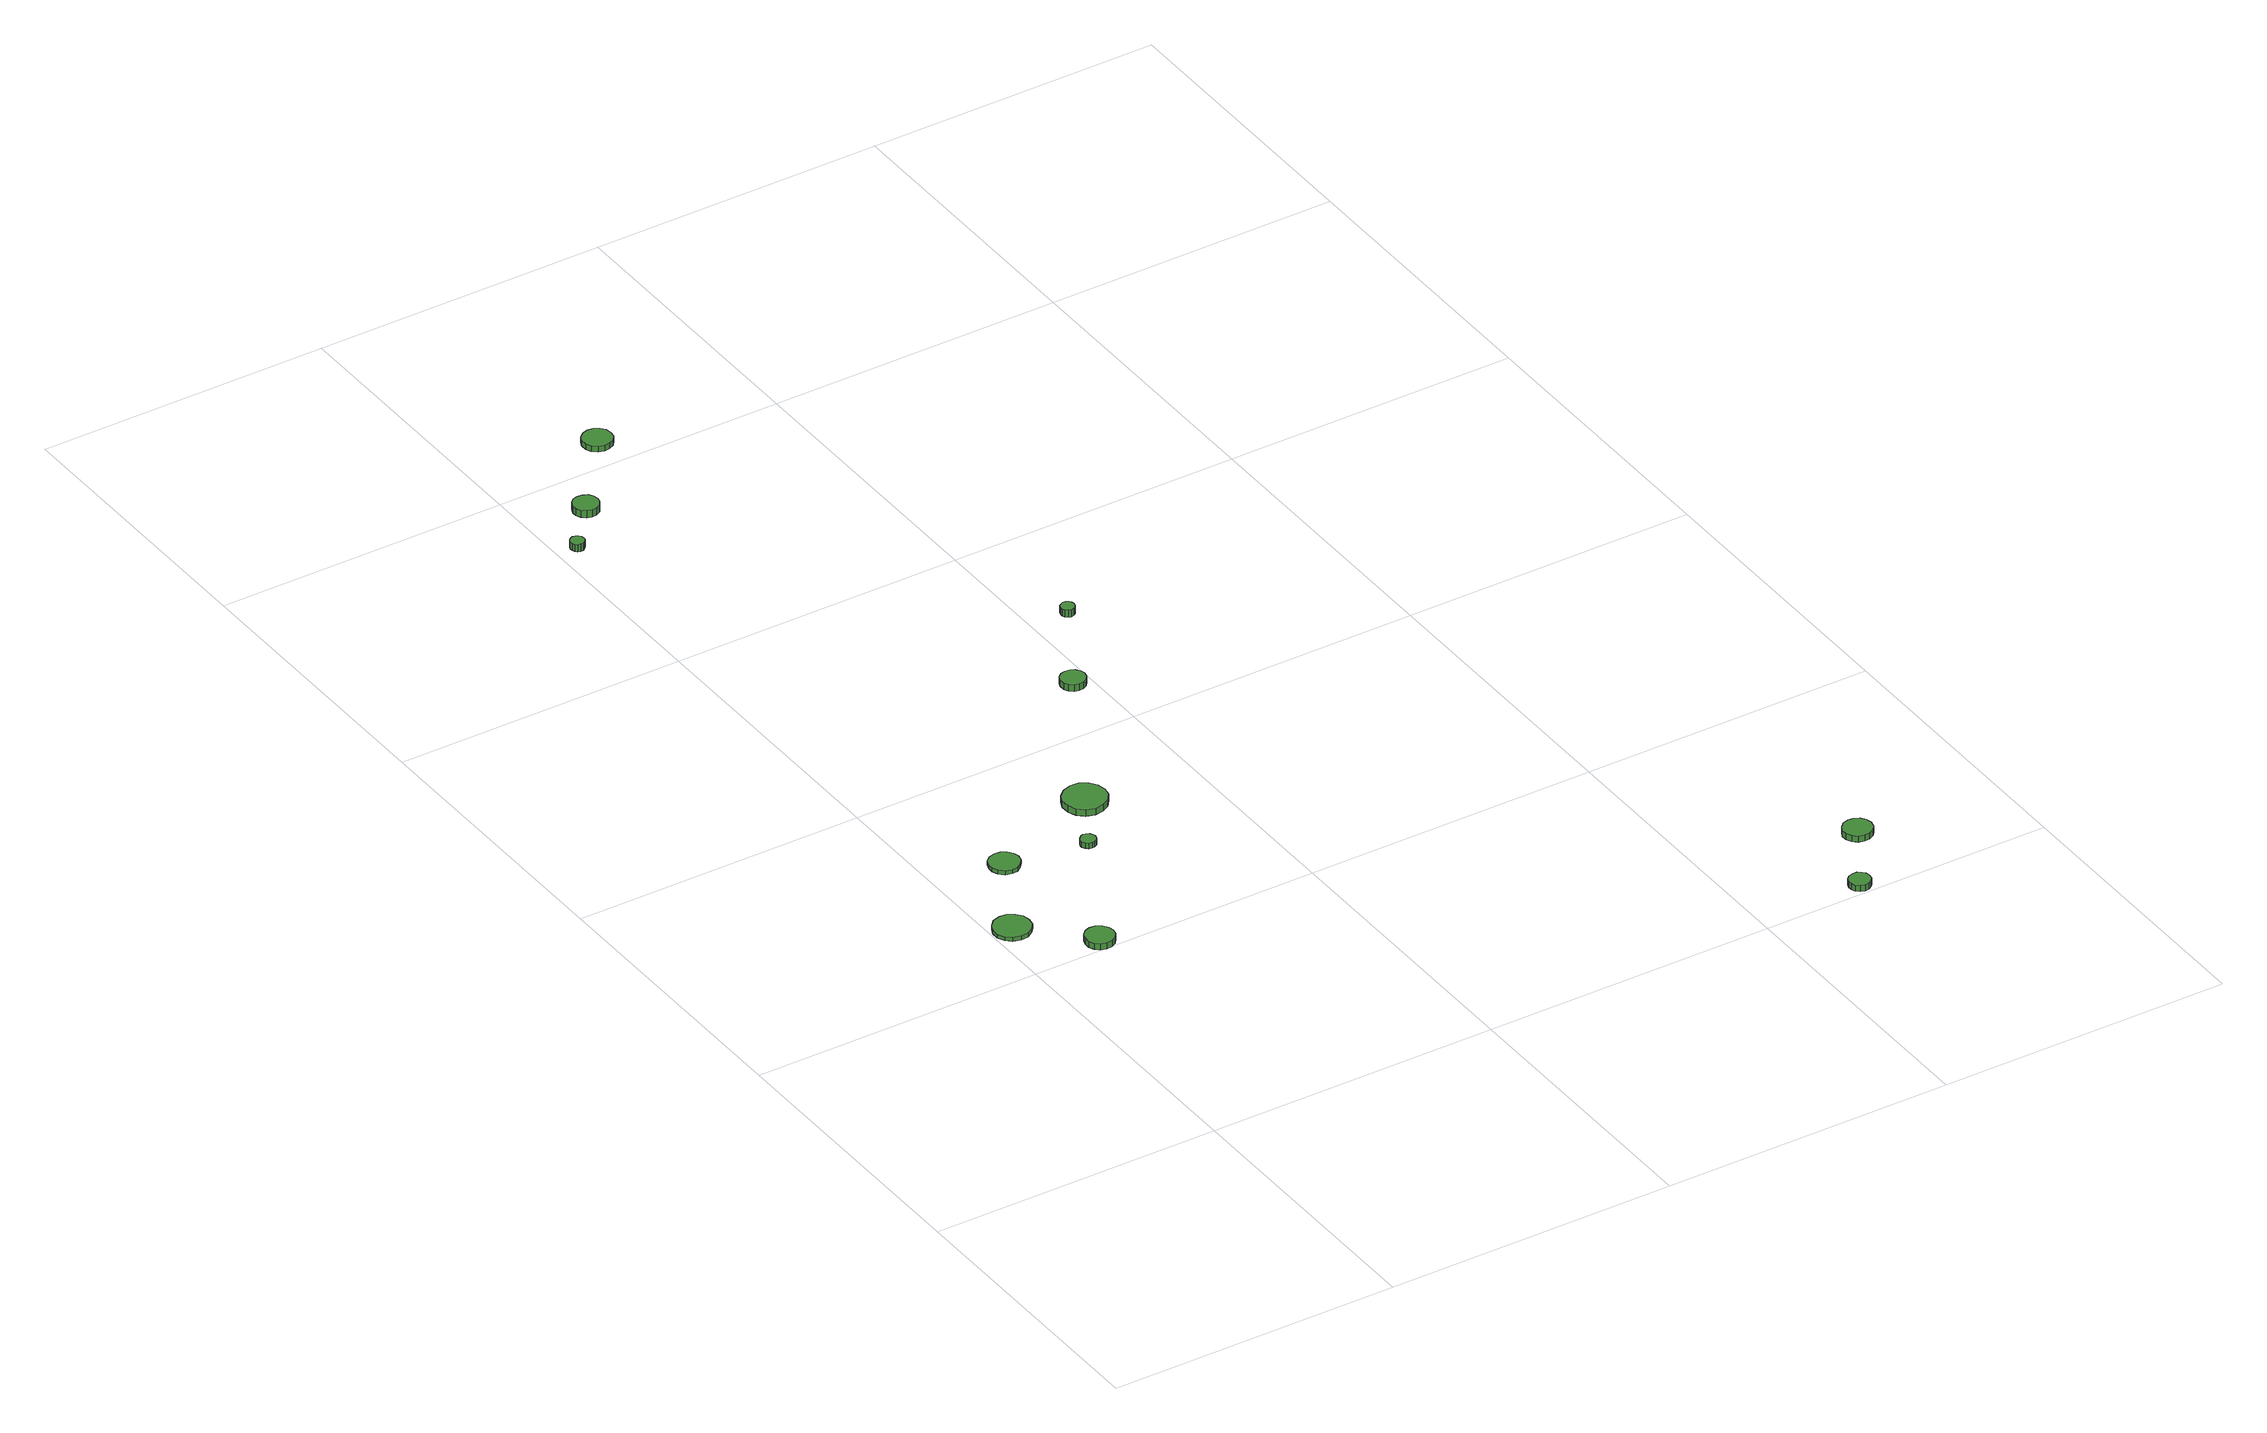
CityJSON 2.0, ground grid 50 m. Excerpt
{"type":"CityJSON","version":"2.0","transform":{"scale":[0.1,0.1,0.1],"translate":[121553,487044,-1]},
"CityObjects":{
"tree1":{"type":"SolitaryVegetationObject","attributes":{"function":"something"},"geometry":[{"type":"MultiSurface","lod":"1","boundaries":[[[0,1,2,3,4,5,6,7,8,9,10,11,12,13,14]],[[15,16,17,18,19,20,21,22,23,24,25,26,27,28,29]],[[0,29,28,1]],[[1,28,27,2]],[[2,27,26,3]],[[3,26,25,4]],[[4,25,24,5]],[[5,24,23,6]],[[6,23,22,7]],[[7,22,21,8]],[[8,21,20,9]],[[9,20,19,10]],[[10,19,18,11]],[[11,18,17,12]],[[12,17,16,13]],[[13,16,15,14]],[[14,15,29,0]]]}]},
"tree2":{"type":"SolitaryVegetationObject","attributes":{"function":"something"},"geometry":[{"type":"MultiSurface","lod":"1","boundaries":[[[30,31,32,33,34,35,36,37,38,39,40,41,42,43,44]],[[45,46,47,48,49,50,51,52,53,54,55,56,57,58,59]],[[30,59,58,31]],[[31,58,57,32]],[[32,57,56,33]],[[33,56,55,34]],[[34,55,54,35]],[[35,54,53,36]],[[36,53,52,37]],[[37,52,51,38]],[[38,51,50,39]],[[39,50,49,40]],[[40,49,48,41]],[[41,48,47,42]],[[42,47,46,43]],[[43,46,45,44]],[[44,45,59,30]]]}]},
"tree3":{"type":"SolitaryVegetationObject","attributes":{"function":"something"},"geometry":[{"type":"MultiSurface","lod":"1","boundaries":[[[60,61,62,63,64,65,66,67,68,69,70,71,72,73,74]],[[75,76,77,78,79,80,81,82,83,84,85,86,87,88,89]],[[60,89,88,61]],[[61,88,87,62]],[[62,87,86,63]],[[63,86,85,64]],[[64,85,84,65]],[[65,84,83,66]],[[66,83,82,67]],[[67,82,81,68]],[[68,81,80,69]],[[69,80,79,70]],[[70,79,78,71]],[[71,78,77,72]],[[72,77,76,73]],[[73,76,75,74]],[[74,75,89,60]]]}]},
"tree4":{"type":"SolitaryVegetationObject","attributes":{"function":"something"},"geometry":[{"type":"MultiSurface","lod":"1","boundaries":[[[90,91,92,93,94,95,96,97,98,99,100,101,102,103,104]],[[105,106,107,108,109,110,111,112,113,114,115,116,117,118,119]],[[90,119,118,91]],[[91,118,117,92]],[[92,117,116,93]],[[93,116,115,94]],[[94,115,114,95]],[[95,114,113,96]],[[96,113,112,97]],[[97,112,111,98]],[[98,111,110,99]],[[99,110,109,100]],[[100,109,108,101]],[[101,108,107,102]],[[102,107,106,103]],[[103,106,105,104]],[[104,105,119,90]]]}]},
"tree5":{"type":"SolitaryVegetationObject","attributes":{"function":"something"},"geometry":[{"type":"MultiSurface","lod":"1","boundaries":[[[120,121,122,123,124,125,126,127,128,129,130,131,132,133,134]],[[135,136,137,138,139,140,141,142,143,144,145,146,147,148,149]],[[120,149,148,121]],[[121,148,147,122]],[[122,147,146,123]],[[123,146,145,124]],[[124,145,144,125]],[[125,144,143,126]],[[126,143,142,127]],[[127,142,141,128]],[[128,141,140,129]],[[129,140,139,130]],[[130,139,138,131]],[[131,138,137,132]],[[132,137,136,133]],[[133,136,135,134]],[[134,135,149,120]]]}]},
"tree6":{"type":"SolitaryVegetationObject","attributes":{"function":"something"},"geometry":[{"type":"MultiSurface","lod":"1","boundaries":[[[150,151,152,153,154,155,156,157,158,159,160,161,162,163,164]],[[165,166,167,168,169,170,171,172,173,174,175,176,177,178,179]],[[150,179,178,151]],[[151,178,177,152]],[[152,177,176,153]],[[153,176,175,154]],[[154,175,174,155]],[[155,174,173,156]],[[156,173,172,157]],[[157,172,171,158]],[[158,171,170,159]],[[159,170,169,160]],[[160,169,168,161]],[[161,168,167,162]],[[162,167,166,163]],[[163,166,165,164]],[[164,165,179,150]]]}]},
"tree7":{"type":"SolitaryVegetationObject","attributes":{"function":"something"},"geometry":[{"type":"MultiSurface","lod":"1","boundaries":[[[180,181,182,183,184,185,186,187,188,189,190,191,192,193,194]],[[195,196,197,198,199,200,201,202,203,204,205,206,207,208,209]],[[180,209,208,181]],[[181,208,207,182]],[[182,207,206,183]],[[183,206,205,184]],[[184,205,204,185]],[[185,204,203,186]],[[186,203,202,187]],[[187,202,201,188]],[[188,201,200,189]],[[189,200,199,190]],[[190,199,198,191]],[[191,198,197,192]],[[192,197,196,193]],[[193,196,195,194]],[[194,195,209,180]]]}]},
"tree8":{"type":"SolitaryVegetationObject","attributes":{"function":"something"},"geometry":[{"type":"MultiSurface","lod":"1","boundaries":[[[210,211,212,213,214,215,216,217,218,219,220,221,222,223,224]],[[225,226,227,228,229,230,231,232,233,234,235,236,237,238,239]],[[210,239,238,211]],[[211,238,237,212]],[[212,237,236,213]],[[213,236,235,214]],[[214,235,234,215]],[[215,234,233,216]],[[216,233,232,217]],[[217,232,231,218]],[[218,231,230,219]],[[219,230,229,220]],[[220,229,228,221]],[[221,228,227,222]],[[222,227,226,223]],[[223,226,225,224]],[[224,225,239,210]]]}]},
"tree9":{"type":"SolitaryVegetationObject","attributes":{"function":"something"},"geometry":[{"type":"MultiSurface","lod":"1","boundaries":[[[240,241,242,243,244,245,246,247,248,249,250,251,252,253,254]],[[255,256,257,258,259,260,261,262,263,264,265,266,267,268,269]],[[240,269,268,241]],[[241,268,267,242]],[[242,267,266,243]],[[243,266,265,244]],[[244,265,264,245]],[[245,264,263,246]],[[246,263,262,247]],[[247,262,261,248]],[[248,261,260,249]],[[249,260,259,250]],[[250,259,258,251]],[[251,258,257,252]],[[252,257,256,253]],[[253,256,255,254]],[[254,255,269,240]]]}]},
"tree10":{"type":"SolitaryVegetationObject","attributes":{"function":"something"},"geometry":[{"type":"MultiSurface","lod":"1","boundaries":[[[270,271,272,273,274,275,276,277,278,279,280,281,282,283,284]],[[285,286,287,288,289,290,291,292,293,294,295,296,297,298,299]],[[270,299,298,271]],[[271,298,297,272]],[[272,297,296,273]],[[273,296,295,274]],[[274,295,294,275]],[[275,294,293,276]],[[276,293,292,277]],[[277,292,291,278]],[[278,291,290,279]],[[279,290,289,280]],[[280,289,288,281]],[[281,288,287,282]],[[282,287,286,283]],[[283,286,285,284]],[[284,285,299,270]]]}]},
"tree11":{"type":"SolitaryVegetationObject","attributes":{"function":"something"},"geometry":[{"type":"MultiSurface","lod":"1","boundaries":[[[300,301,302,303,304,305,306,307,308,309,310,311,312,313,314]],[[315,316,317,318,319,320,321,322,323,324,325,326,327,328,329]],[[300,329,328,301]],[[301,328,327,302]],[[302,327,326,303]],[[303,326,325,304]],[[304,325,324,305]],[[305,324,323,306]],[[306,323,322,307]],[[307,322,321,308]],[[308,321,320,309]],[[309,320,319,310]],[[310,319,318,311]],[[311,318,317,312]],[[312,317,316,313]],[[313,316,315,314]],[[314,315,329,300]]]}]},
"tree12":{"type":"SolitaryVegetationObject","attributes":{"function":"something"},"geometry":[{"type":"MultiSurface","lod":"1","boundaries":[[[330,331,332,333,334,335,336,337,338,339,340,341,342,343,344]],[[345,346,347,348,349,350,351,352,353,354,355,356,357,358,359]],[[330,359,358,331]],[[331,358,357,332]],[[332,357,356,333]],[[333,356,355,334]],[[334,355,354,335]],[[335,354,353,336]],[[336,353,352,337]],[[337,352,351,338]],[[338,351,350,339]],[[339,350,349,340]],[[340,349,348,341]],[[341,348,347,342]],[[342,347,346,343]],[[343,346,345,344]],[[344,345,359,330]]]}]}
},
"vertices":[
[66,620,13],[64,633,13],[56,643,13],[45,650,13],[32,651,13],[19,647,13],[10,638,13],[4,626,13],[4,613,13],[10,601,13],[19,593,13],[32,589,13],[45,590,13],[56,597,13],[64,607,13],[64,607,6],[56,597,6],[45,590,6],[32,589,6],[19,593,6],[10,601,6],[4,613,6],[4,626,6],[10,638,6],[19,647,6],[32,651,6],[45,650,6],[56,643,6],[64,633,6],[66,620,6],
[155,522,17],[153,532,17],[147,541,17],[138,546,17],[128,547,17],[118,544,17],[111,537,17],[107,527,17],[107,517,17],[111,508,17],[118,501,17],[128,498,17],[138,499,17],[147,504,17],[153,512,17],[153,512,6],[147,504,6],[138,499,6],[128,498,6],[118,501,6],[111,508,6],[107,517,6],[107,527,6],[111,537,6],[118,544,6],[128,547,6],[138,546,6],[147,541,6],[153,532,6],[155,522,6],
[145,772,13],[143,782,13],[136,791,13],[127,796,13],[117,797,13],[106,794,13],[98,787,13],[94,777,13],[94,766,13],[98,757,13],[106,749,13],[117,746,13],[127,747,13],[136,753,13],[143,761,13],[143,761,6],[136,753,6],[127,747,6],[117,746,6],[106,749,6],[98,757,6],[94,766,6],[94,777,6],[98,787,6],[106,794,6],[117,797,6],[127,796,6],[136,791,6],[143,782,6],[145,772,6],
[270,751,16],[269,756,16],[266,760,16],[261,763,16],[256,764,16],[251,762,16],[247,758,16],[244,753,16],[244,748,16],[247,743,16],[251,739,16],[256,738,16],[261,738,16],[266,741,16],[269,745,16],[269,745,6],[266,741,6],[261,738,6],[256,738,6],[251,739,6],[247,743,6],[244,748,6],[244,753,6],[247,758,6],[251,762,6],[256,764,6],[261,763,6],[266,760,6],[269,756,6],[270,751,6],
[349,846,18],[346,861,18],[337,873,18],[324,881,18],[309,882,18],[294,877,18],[283,867,18],[277,854,18],[277,839,18],[283,825,18],[294,815,18],[309,810,18],[324,812,18],[337,819,18],[346,831,18],[346,831,6],[337,819,6],[324,812,6],[309,810,6],[294,815,6],[283,825,6],[277,839,6],[277,854,6],[283,867,6],[294,877,6],[309,882,6],[324,881,6],[337,873,6],[346,861,6],[349,846,6],
[44,1833,25],[43,1838,25],[40,1842,25],[36,1844,25],[31,1845,25],[26,1843,25],[23,1840,25],[21,1835,25],[21,1830,25],[23,1826,25],[26,1822,25],[31,1821,25],[36,1821,25],[40,1824,25],[43,1828,25],[43,1828,12],[40,1824,12],[36,1821,12],[31,1821,12],[26,1822,12],[23,1826,12],[21,1830,12],[21,1835,12],[23,1840,12],[26,1843,12],[31,1845,12],[36,1844,12],[40,1842,12],[43,1838,12],[44,1833,12],
[124,1918,19],[122,1927,19],[117,1934,19],[109,1938,19],[100,1939,19],[92,1937,19],[85,1931,19],[81,1922,19],[81,1913,19],[85,1905,19],[92,1899,19],[100,1896,19],[109,1897,19],[117,1902,19],[122,1909,19],[122,1909,6],[117,1902,6],[109,1897,6],[100,1896,6],[92,1899,6],[85,1905,6],[81,1913,6],[81,1922,6],[85,1931,6],[92,1937,6],[100,1939,6],[109,1938,6],[117,1934,6],[122,1927,6],[124,1918,6],
[487,1117,24],[485,1125,24],[480,1132,24],[473,1136,24],[464,1137,24],[456,1135,24],[449,1129,24],[446,1121,24],[446,1112,24],[449,1104,24],[456,1098,24],[464,1096,24],[473,1097,24],[480,1101,24],[485,1108,24],[485,1108,12],[480,1101,12],[473,1097,12],[464,1096,12],[456,1098,12],[449,1104,12],[446,1112,12],[446,1121,12],[449,1129,12],[456,1135,12],[464,1137,12],[473,1136,12],[480,1132,12],[485,1125,12],[487,1117,12],
[239,2060,16],[237,2070,16],[231,2078,16],[222,2083,16],[212,2084,16],[202,2081,16],[194,2074,16],[190,2065,16],[190,2054,16],[194,2045,16],[202,2038,16],[212,2035,16],[222,2036,16],[231,2041,16],[237,2049,16],[237,2049,6],[231,2041,6],[222,2036,6],[212,2035,6],[202,2038,6],[194,2045,6],[190,2054,6],[190,2065,6],[194,2074,6],[202,2081,6],[212,2084,6],[222,2083,6],[231,2078,6],[237,2070,6],[239,2060,6],
[570,1275,30],[569,1280,30],[566,1284,30],[562,1286,30],[557,1287,30],[553,1285,30],[549,1282,30],[547,1277,30],[547,1273,30],[549,1268,30],[553,1265,30],[557,1263,30],[562,1264,30],[566,1266,30],[569,1270,30],[569,1270,17],[566,1266,17],[562,1264,17],[557,1263,17],[553,1265,17],[549,1268,17],[547,1273,17],[547,1277,17],[549,1282,17],[553,1285,17],[557,1287,17],[562,1286,17],[566,1284,17],[569,1280,17],[570,1275,17],
[1200,22,17],[1199,30,17],[1194,36,17],[1188,40,17],[1180,40,17],[1173,38,17],[1167,33,17],[1164,26,17],[1164,19,17],[1167,12,17],[1173,7,17],[1180,4,17],[1188,5,17],[1194,9,17],[1199,15,17],[1199,15,6],[1194,9,6],[1188,5,6],[1180,4,6],[1173,7,6],[1167,12,6],[1164,19,6],[1164,26,6],[1167,33,6],[1173,38,6],[1180,40,6],[1188,40,6],[1194,36,6],[1199,30,6],[1200,22,6],
[1279,141,17],[1277,151,17],[1271,159,17],[1262,164,17],[1252,165,17],[1242,162,17],[1235,155,17],[1230,146,17],[1230,136,17],[1235,127,17],[1242,120,17],[1252,117,17],[1262,118,17],[1271,123,17],[1277,131,17],[1277,131,6],[1271,123,6],[1262,118,6],[1252,117,6],[1242,120,6],[1235,127,6],[1230,136,6],[1230,146,6],[1235,155,6],[1242,162,6],[1252,165,6],[1262,164,6],[1271,159,6],[1277,151,6],[1279,141,6]
]}
